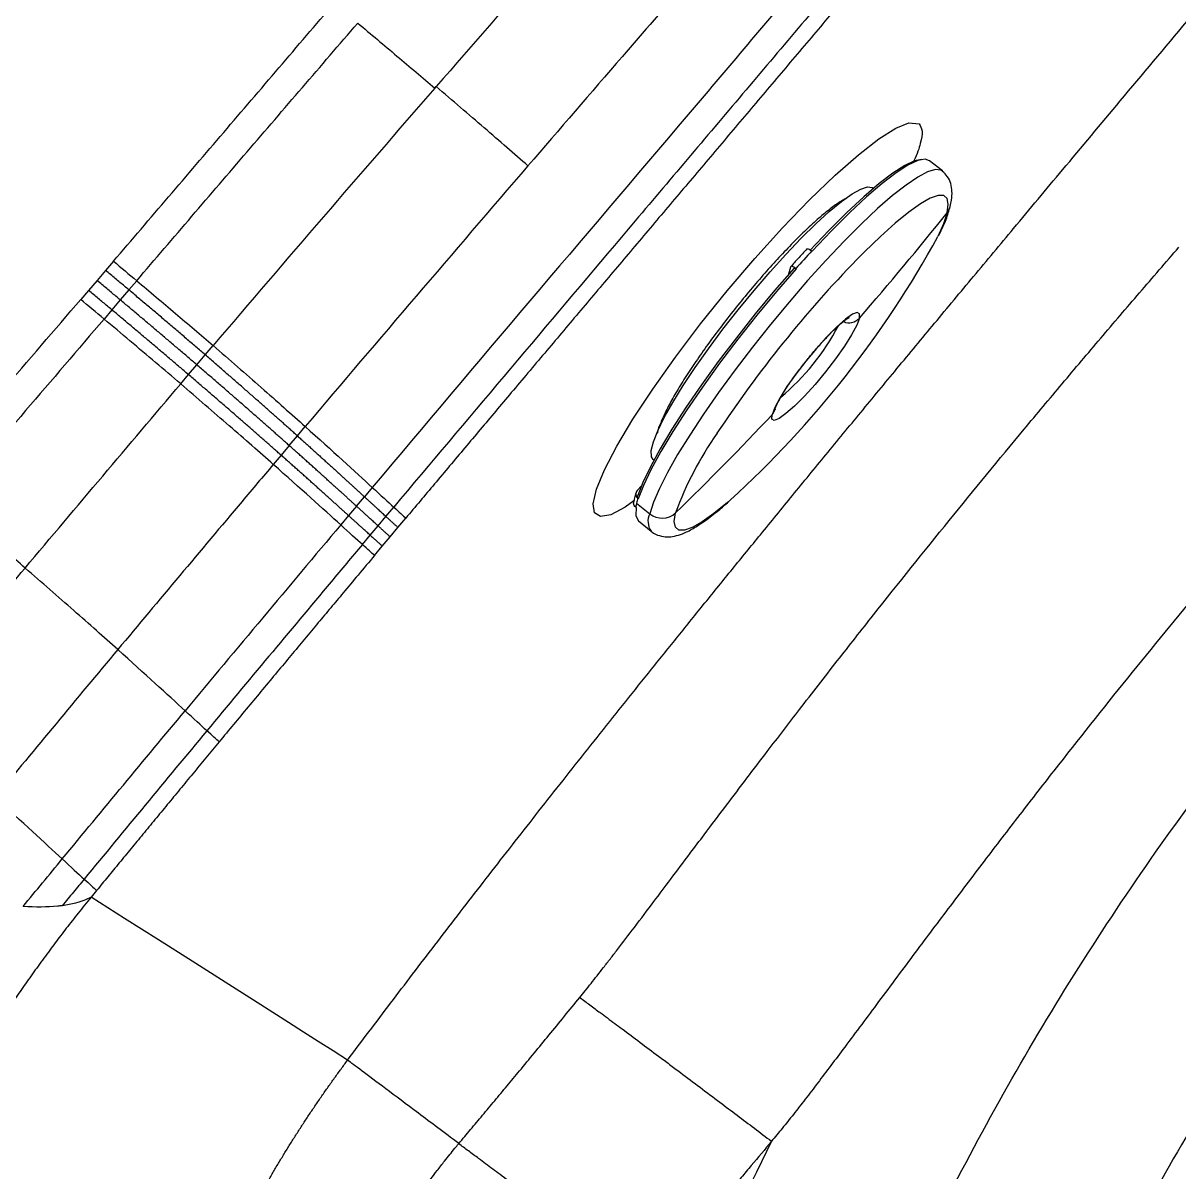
# Model space of a CAD drawing. Extents: x -50 to 28, y -10 to 124.
# Drawn here: x -25.166 to -20.607, y 46.259 to 50.789 of the extents above; entities that cross this region are included whole.
import ezdxf

# ---------------------------------------------------------------- set-up
doc = ezdxf.new("R2010")
doc.units = 0
doc.header["$MEASUREMENT"] = 0
doc.layers.add('GEOMETRY', color=2, linetype='Continuous', lineweight=25)

# ---------------------------------------------------------------- blocks, each defined once
blk = doc.blocks.new('2026 EXCURSION-ENTICE')
at = {"layer": 'GEOMETRY'}
for p, q in [((-12.0599, -28.3946), (-12.0546, -28.3885)), ((-10.0577, -28.7212), (-10.1079, -28.6806)), ((-10.3296, -28.7899), (-10.3321, -28.7879)), ((-10.5715, -29.0377), (-10.573, -29.0365)), ((-13.3275, -29.0769), (-13.3586, -29.1133)), ((-13.3586, -29.1133), (-13.3924, -29.1528)), ((-10.6627, -29.1271), (-10.6557, -29.0992)), ((-10.6431, -29.1069), (-10.6429, -29.1062)), ((-10.6355, -29.1056), (-10.634, -29.1068)), ((-13.3924, -29.1528), (-13.4258, -29.1918)), ((-13.2357, -29.1538), (-13.2668, -29.1901)), ((-13.4258, -29.1918), (-13.4568, -29.228)), ((-13.2668, -29.1901), (-13.3005, -29.2297)), ((-13.3338, -29.2687), (-13.3648, -29.3049)), ((-13.3005, -29.2297), (-13.3338, -29.2687)), ((-12.9987, -29.4856), (-12.9654, -29.4464)), ((-12.9654, -29.4464), (-12.9344, -29.4099)), ((-13.0315, -29.5243), (-12.9987, -29.4856)), ((-13.0624, -29.5607), (-13.0315, -29.5243)), ((-12.6343, -29.8039), (-12.602, -29.7657)), ((-12.602, -29.7657), (-12.5711, -29.7291)), ((-12.6343, -29.8039), (-12.6663, -29.8418)), ((-12.6663, -29.8418), (-12.6971, -29.8784)), ((-11.1984, -29.8595), (-11.1959, -29.8615)), ((-12.3067, -29.969), (-12.3376, -30.0058)), ((-11.2617, -29.9815), (-11.2443, -29.9623)), ((-12.3689, -30.043), (-12.4002, -30.0801)), ((-12.3689, -30.043), (-12.3376, -30.0058)), ((-11.2637, -30.0309), (-11.212, -30.0727)), ((-11.2571, -30.014), (-11.2586, -30.0128)), ((-12.4002, -30.0801), (-12.431, -30.1168)), ((-12.2839, -30.1205), (-12.2529, -30.0836)), ((-12.2529, -30.0836), (-12.222, -30.0468)), ((-12.2052, -30.1267), (-12.1743, -30.0899)), ((-11.2672, -30.0472), (-11.2657, -30.0484)), ((-12.3149, -30.1574), (-12.2839, -30.1205)), ((-12.2361, -30.1635), (-12.2052, -30.1267)), ((-11.2564, -30.1012), (-11.2062, -30.1417)), ((-12.3457, -30.1942), (-12.3149, -30.1574)), ((-12.2669, -30.2003), (-12.2361, -30.1635)), ((-12.2978, -30.2372), (-12.2669, -30.2003))]:
    blk.add_line(p, q, dxfattribs=at)
at = {"layer": 'GEOMETRY', "flags": 128}
for points in [[(-11.2745, -30.0223), (-11.3092, -30.0469), (-11.366, -30.0765), (-11.4066, -30.0842), (-11.4297, -30.0696), (-11.4348, -30.0333), (-11.4215, -29.9761), (-11.3905, -29.9), (-11.3423, -29.8068), (-11.2784, -29.6995), (-11.2004, -29.581), (-11.1107, -29.4548), (-11.0117, -29.3245), (-10.9062, -29.1936), (-10.7973, -29.0661), (-10.688, -28.9455), (-10.5814, -28.8351), (-10.4807, -28.7381), (-10.3887, -28.6572), (-10.308, -28.5946), (-10.2411, -28.5523), (-10.1897, -28.5312), (-10.1496, -28.5356), (-10.1496, -28.5356)], [(-10.1405, -28.6762), (-10.1681, -28.6817), (-10.2061, -28.6995), (-10.2526, -28.7295), (-10.3068, -28.771), (-10.3678, -28.8233), (-10.4344, -28.8855), (-10.5055, -28.9565), (-10.5799, -29.035)], [(-10.1079, -28.6806), (-10.1258, -28.6747), (-10.1549, -28.6801), (-10.1933, -28.6982), (-10.2403, -28.7285), (-10.2952, -28.7704), (-10.3568, -28.8234), (-10.4243, -28.8863), (-10.4962, -28.9582), (-10.5715, -29.0377)], [(-10.0573, -28.7215), (-10.0634, -28.7178), (-10.0854, -28.7158), (-10.116, -28.7251), (-10.1547, -28.7456), (-10.201, -28.7768), (-10.254, -28.8184), (-10.3131, -28.8697), (-10.3771, -28.9298), (-10.4452, -28.9978), (-10.5162, -29.0727), (-10.5891, -29.1532), (-10.6626, -29.2382), (-10.7356, -29.3261), (-10.807, -29.4158), (-10.8757, -29.5056), (-10.9405, -29.5943), (-11.0004, -29.6805), (-11.0545, -29.7627), (-11.102, -29.8397), (-11.142, -29.9102), (-11.174, -29.9732), (-11.1975, -30.0277), (-11.212, -30.0727)], [(-10.5036, -28.8812), (-10.4556, -28.8416), (-10.414, -28.8118), (-10.3795, -28.7924), (-10.3528, -28.7839), (-10.3345, -28.7863), (-10.3321, -28.7879)], [(-10.0392, -28.8859), (-10.0343, -28.8525), (-10.0385, -28.8298), (-10.0519, -28.8182), (-10.0743, -28.8179), (-10.1052, -28.8289), (-10.1442, -28.851), (-10.1905, -28.8838), (-10.2434, -28.9268), (-10.302, -28.9792), (-10.3652, -29.0401), (-10.3947, -29.0698)], [(-11.1984, -29.8595), (-11.2055, -29.8478), (-11.206, -29.8238), (-11.1976, -29.7896), (-11.1803, -29.7459), (-11.1547, -29.6936), (-11.1211, -29.6338), (-11.0802, -29.5676), (-11.0329, -29.4966), (-10.9802, -29.4219), (-10.9231, -29.3453), (-10.8628, -29.2683), (-10.8005, -29.1924), (-10.7375, -29.1191), (-10.6751, -29.05), (-10.6145, -28.9865), (-10.5569, -28.9299), (-10.5036, -28.8812)], [(-10.0392, -28.8859), (-10.0534, -28.9294), (-10.0752, -28.9797)], [(-10.6424, -29.1041), (-10.7193, -29.1928), (-10.7957, -29.2849), (-10.8702, -29.3787), (-10.9416, -29.4726), (-11.0084, -29.565), (-11.0697, -29.6542), (-11.1243, -29.7387), (-11.1712, -29.8169), (-11.2096, -29.8875), (-11.2388, -29.9492), (-11.2584, -30.001)], [(-10.634, -29.1068), (-10.7118, -29.1965), (-10.7891, -29.2896), (-10.8645, -29.3846), (-10.9367, -29.4796), (-11.0043, -29.5731), (-11.0663, -29.6633), (-11.1215, -29.7488), (-11.1689, -29.8279), (-11.2078, -29.8993), (-11.2373, -29.9617), (-11.2571, -30.014)], [(-10.3849, -29.3013), (-10.3955, -29.3295), (-10.4156, -29.3672), (-10.4439, -29.4121), (-10.4788, -29.4617), (-10.5182, -29.513), (-10.5599, -29.563), (-10.6015, -29.609), (-10.6405, -29.6481), (-10.6746, -29.6781), (-10.7019, -29.6974), (-10.7208, -29.7046), (-10.7303, -29.6996), (-10.7296, -29.6824)], [(-10.3849, -29.3013), (-10.3842, -29.2842), (-10.3937, -29.2791), (-10.4126, -29.2864), (-10.4399, -29.3056), (-10.474, -29.3356), (-10.513, -29.3748), (-10.5546, -29.4207), (-10.5963, -29.4708), (-10.6357, -29.5221), (-10.6706, -29.5716), (-10.6989, -29.6165), (-10.719, -29.6542), (-10.7296, -29.6824)], [(-10.8933, -30.0179), (-10.9059, -30.0288), (-10.9588, -30.0718), (-11.0051, -30.1046), (-11.0441, -30.1267), (-11.075, -30.1376), (-11.0974, -30.1373), (-11.1108, -30.1257), (-11.1151, -30.1031), (-11.1101, -30.0697)], [(-11.2657, -30.0484), (-11.2669, -30.0803), (-11.2578, -30.1), (-11.2564, -30.1012)], [(-13.1503, -31.7531), (-13.2835, -31.6687), (-13.4158, -31.5849)], [(-12.8873, -31.92), (-13.0175, -31.8373), (-13.1503, -31.7531)], [(-12.6372, -32.079), (-12.7602, -32.0007), (-12.8873, -31.92)], [(-12.5199, -32.1536), (-12.578, -32.1166), (-12.6372, -32.0789)], [(-12.4038, -32.2276), (-12.4614, -32.1909), (-12.5199, -32.1536)]]:
    blk.add_lwpolyline(points, dxfattribs=at)
at = {"layer": 'GEOMETRY'}
for centre, radius, start, end in [((-19.9703, -20.9747), 12.697, 319.01983, 321.45863), ((-10.0905, -28.8449), 0.0657, 321.3508, 345.9497), ((-13.5903, -27.0514), 4.0092, 312.2754, 331.2516), ((-7.0329, -32.3016), 4.8159, 137.3138, 138.4224), ((-6.9666, -32.394), 4.7752, 135.8815, 146.4607), ((-10.4264, -29.2633), 0.0563, 247.5596, 317.5017), ((-11.3083, -28.8846), 0.9522, 310.0848, 331.9857), ((-10.7649, -29.649), 0.0486, 316.5579, 345.904), ((-20.1004, -20.8568), 12.8726, 314.29953, 316.7161), ((-9.8466, -30.5275), 1.3438, 144.9466, 160.0821), ((-11.0518, -30.0843), 0.2185, 165.875, 170.2352), ((-10.9553, -30.1083), 0.3179, 162.5123, 165.9071), ((-11.153, -30.1026), 0.0661, 153.165, 216.1125), ((-11.1628, -30.0128), 0.0775, 230.5704, 312.8373)]:
    blk.add_arc(centre, radius, start, end, dxfattribs=at)
for points, knots in [([(36.6428, -38.9849), (36.6428, -38.9538), (36.6428, -38.9209), (36.6428, -38.8518), (36.6428, -38.8157), (36.6428, -38.7044), (36.6428, -38.6259), (36.6429, -38.4716), (36.6429, -38.3959), (36.6429, -38.2918), (36.6429, -38.2586), (36.6429, -38.196), (36.6429, -38.1665), (36.643, -38.1112), (36.643, -38.0854), (36.643, -38.0366), (36.643, -38.0136), (36.643, -37.9686), (36.643, -37.9463), (36.643, -37.9016), (36.643, -37.8792), (36.643, -37.7674), (36.6431, -37.6779), (36.6431, -37.2302), (36.643, -36.8711), (36.6425, -36.1483), (36.642, -35.7846), (36.6407, -35.0531), (36.6397, -34.6853), (36.6362, -33.5784), (36.6327, -32.8363), (36.6258, -31.7329), (36.6232, -31.3667), (36.6174, -30.6389), (36.6143, -30.2773), (36.6073, -29.5579), (36.6036, -29.2001), (36.5954, -28.4845), (36.5909, -28.1267), (36.5766, -27.0538), (36.5657, -26.3392), (36.5282, -24.1982), (36.497, -22.7741), (36.4381, -20.634), (36.4164, -19.92), (36.3801, -18.8478), (36.3674, -18.4902), (36.3408, -17.775), (36.3267, -17.4174), (36.2972, -16.7019), (36.2818, -16.3439), (36.2492, -15.6276), (36.2321, -15.2693), (36.1961, -14.5528), (36.1772, -14.1946), (36.1373, -13.4788), (36.1163, -13.1213), (36.0491, -12.0493), (35.9987, -11.335), (35.8805, -9.9073), (35.8128, -9.1939), (35.7232, -8.3929), (35.713, -8.3039), (35.6975, -8.1705), (35.6923, -8.1261), (35.6818, -8.0371), (35.6765, -7.9925), (35.665, -7.9028), (35.6586, -7.8577), (35.6448, -7.7684), (35.6373, -7.7241), (35.6214, -7.6359), (35.6129, -7.5919), (35.5946, -7.5036), (35.5849, -7.4593), (35.4923, -7.0621), (35.374, -6.7174), (35.0708, -6.0592), (34.8858, -5.7456), (34.4563, -5.1619), (34.2117, -4.8918), (33.673, -4.4064), (33.379, -4.1911), (32.7534, -3.8241), (32.4219, -3.6725), (31.9069, -3.4974), (31.7324, -3.4478), (31.4674, -3.3867), (31.3785, -3.3686), (31.2447, -3.3449), (31.1999, -3.3375), (31.1102, -3.3239), (31.0652, -3.3177), (30.9981, -3.3092), (30.9757, -3.3065), (30.9311, -3.3012), (30.9089, -3.2986), (30.8644, -3.2933), (30.842, -3.2907), (30.7963, -3.2853), (30.7731, -3.2826), (30.702, -3.2744), (30.6528, -3.2687), (30.5544, -3.2576), (30.5054, -3.2521), (30.4346, -3.2442), (30.4114, -3.2416), (30.3659, -3.2366), (30.3436, -3.2342), (30.2768, -3.2269), (30.2323, -3.2221), (30.0987, -3.2078), (30.0097, -3.1985), (29.208, -3.1159), (28.4943, -3.0535), (27.0663, -2.9444), (26.3519, -2.8976), (25.4585, -2.8452), (25.2798, -2.835), (24.9224, -2.8152), (24.7437, -2.8055), (24.2082, -2.7773), (23.8523, -2.7596), (23.1438, -2.7258), (22.7911, -2.7098), (22.0879, -2.6794), (21.7373, -2.665), (21.0356, -2.6375), (20.6844, -2.6244), (19.9793, -2.5993), (19.6253, -2.5873), (18.9141, -2.5644), (18.5568, -2.5535), (17.8413, -2.5327), (17.4836, -2.5228), (16.41, -2.4947), (15.6939, -2.4779), (14.2607, -2.4478), (13.5436, -2.4345), (12.1094, -2.4109), (11.3923, -2.4007), (9.9589, -2.3829), (9.2426, -2.3754), (8.1688, -2.366), (7.8109, -2.3632), (7.2742, -2.3594), (7.0952, -2.3582), (6.734, -2.3559), (6.5517, -2.3549), (6.1823, -2.3529), (5.9953, -2.3519), (5.6165, -2.3502), (5.4248, -2.3494), (4.8447, -2.3471), (4.4512, -2.3459), (3.8632, -2.3443), (3.6676, -2.3438), (3.2794, -2.343), (3.0868, -2.3426), (2.7059, -2.3419), (2.5177, -2.3416), (2.1461, -2.3411), (1.9627, -2.3408), (1.5999, -2.3404), (1.4204, -2.3403), (1.0624, -2.34), (0.8835, -2.3399), (0.3468, -2.3397), (-0.0111, -2.3396), (-1.0845, -2.3399), (-1.8002, -2.3405), (-3.2315, -2.3427), (-3.9472, -2.3443), (-5.3786, -2.3489), (-6.0943, -2.352), (-7.5257, -2.3608), (-8.2412, -2.3663), (-9.6738, -2.3799), (-10.391, -2.3879), (-11.827, -2.4068), (-12.5458, -2.4177), (-13.983, -2.4426), (-14.7013, -2.4566), (-16.1362, -2.4882), (-16.8526, -2.5057), (-17.7473, -2.5302), (-17.9261, -2.5352), (-18.2839, -2.5455), (-18.4628, -2.5508), (-18.999, -2.5671), (-19.3554, -2.5785), (-20.0636, -2.6022), (-20.4155, -2.6146), (-21.1159, -2.6406), (-21.4645, -2.6541), (-22.1614, -2.6825), (-22.5098, -2.6974), (-23.2094, -2.7289), (-23.5607, -2.7454), (-24.2677, -2.7804), (-24.6234, -2.7989), (-25.1589, -2.8282), (-25.3376, -2.8382), (-25.695, -2.8589), (-25.8737, -2.8696), (-26.4099, -2.9025), (-26.7676, -2.9259), (-27.4834, -2.9761), (-27.8414, -3.0029), (-28.5569, -3.0608), (-28.9143, -3.0919), (-29.4497, -3.1421), (-29.6281, -3.1595), (-29.8954, -3.1866), (-29.9845, -3.1958), (-30.1181, -3.2099), (-30.1626, -3.2146), (-30.2294, -3.2218), (-30.2518, -3.2242), (-30.2974, -3.2291), (-30.3205, -3.2317), (-30.3913, -3.2394), (-30.4403, -3.2448), (-30.5396, -3.2559), (-30.5898, -3.2616), (-30.6878, -3.2727), (-30.7354, -3.2782), (-30.8272, -3.2889), (-30.8713, -3.2941), (-30.938, -3.302), (-30.9602, -3.3046), (-31.0049, -3.3101), (-31.0274, -3.3129), (-31.0947, -3.3217), (-31.1396, -3.3282), (-31.274, -3.3493), (-31.3632, -3.3657), (-31.8068, -3.4586), (-32.154, -3.5691), (-32.8192, -3.8576), (-33.1371, -4.0356), (-33.7306, -4.4522), (-34.0061, -4.6908), (-34.5034, -5.2184), (-34.7251, -5.5074), (-35.1057, -6.1243), (-35.2647, -6.4521), (-35.4513, -6.9629), (-35.5048, -7.1361), (-35.5721, -7.4008), (-35.5923, -7.4898), (-35.6191, -7.6236), (-35.6274, -7.6682), (-35.6391, -7.7352), (-35.6429, -7.7576), (-35.6501, -7.8023), (-35.6536, -7.8248), (-35.6601, -7.8689), (-35.6632, -7.8904), (-35.669, -7.9335), (-35.6718, -7.9552), (-35.6773, -7.9995), (-35.68, -8.022), (-35.6853, -8.0666), (-35.6879, -8.0888), (-35.701, -8.1998), (-35.7113, -8.2888), (-35.7416, -8.5557), (-35.7611, -8.7338), (-35.8548, -9.6244), (-35.9185, -10.3381), (-36.0299, -11.7663), (-36.0776, -12.4807), (-36.163, -13.9102), (-36.2007, -14.6252), (-36.2697, -16.0552), (-36.3009, -16.7704), (-36.3576, -18.2009), (-36.3831, -18.9162), (-36.4295, -20.3451), (-36.4503, -21.0586), (-36.488, -22.4845), (-36.5049, -23.1969), (-36.5351, -24.6223), (-36.5485, -25.3353), (-36.5723, -26.7631), (-36.5827, -27.478), (-36.5939, -28.3724), (-36.5961, -28.5513), (-36.6003, -28.9091), (-36.6023, -29.088), (-36.608, -29.6253), (-36.6116, -29.9845), (-36.618, -30.7077), (-36.621, -31.0717), (-36.6263, -31.8041), (-36.6286, -32.1726), (-36.6349, -33.2816), (-36.6379, -34.0258), (-36.6409, -35.1326), (-36.6416, -35.4999), (-36.6426, -36.2298), (-36.6429, -36.5923), (-36.6431, -37.3131), (-36.6431, -37.6713), (-36.643, -38.0739), (-36.643, -38.1187), (-36.643, -38.2079), (-36.6429, -38.2521), (-36.6429, -38.3384), (-36.6429, -38.3806), (-36.6429, -38.4626), (-36.6429, -38.5024), (-36.6428, -38.6188), (-36.6428, -38.6921), (-36.6428, -38.8373), (-36.6428, -38.9094), (-36.6428, -38.9849)], [0, 0, 0, 0, 0.000488, 0.000488, 0.000977, 0.000977, 0.001953, 0.001953, 0.00293, 0.00293, 0.003418, 0.003418, 0.003906, 0.003906, 0.004395, 0.004395, 0.004883, 0.004883, 0.005371, 0.005371, 0.005859, 0.005859, 0.007813, 0.007813, 0.015625, 0.015625, 0.023438, 0.023438, 0.03125, 0.03125, 0.046875, 0.046875, 0.054688, 0.054688, 0.0625, 0.0625, 0.070313, 0.070313, 0.078125, 0.078125, 0.09375, 0.09375, 0.125, 0.125, 0.140625, 0.140625, 0.148438, 0.148438, 0.15625, 0.15625, 0.164063, 0.164063, 0.171875, 0.171875, 0.179688, 0.179688, 0.1875, 0.1875, 0.203125, 0.203125, 0.21875, 0.21875, 0.220703, 0.220703, 0.22168, 0.22168, 0.222656, 0.222656, 0.223633, 0.223633, 0.224609, 0.224609, 0.225586, 0.225586, 0.226563, 0.226563, 0.234375, 0.234375, 0.242188, 0.242188, 0.25, 0.25, 0.257813, 0.257813, 0.265625, 0.265625, 0.269531, 0.269531, 0.271484, 0.271484, 0.272461, 0.272461, 0.273438, 0.273438, 0.273926, 0.273926, 0.274414, 0.274414, 0.274902, 0.274902, 0.275391, 0.275391, 0.276367, 0.276367, 0.277344, 0.277344, 0.277832, 0.277832, 0.27832, 0.27832, 0.279297, 0.279297, 0.28125, 0.28125, 0.296875, 0.296875, 0.3125, 0.3125, 0.316406, 0.316406, 0.320313, 0.320313, 0.328125, 0.328125, 0.335938, 0.335938, 0.34375, 0.34375, 0.351563, 0.351563, 0.359375, 0.359375, 0.367188, 0.367188, 0.375, 0.375, 0.390625, 0.390625, 0.40625, 0.40625, 0.421875, 0.421875, 0.4375, 0.4375, 0.445313, 0.445313, 0.449219, 0.449219, 0.453125, 0.453125, 0.457031, 0.457031, 0.460938, 0.460938, 0.46875, 0.46875, 0.472656, 0.472656, 0.476563, 0.476563, 0.480469, 0.480469, 0.484375, 0.484375, 0.488281, 0.488281, 0.492188, 0.492188, 0.5, 0.5, 0.515625, 0.515625, 0.53125, 0.53125, 0.546875, 0.546875, 0.5625, 0.5625, 0.578125, 0.578125, 0.59375, 0.59375, 0.609375, 0.609375, 0.625, 0.625, 0.628906, 0.628906, 0.632813, 0.632813, 0.640625, 0.640625, 0.648438, 0.648438, 0.65625, 0.65625, 0.664063, 0.664063, 0.671875, 0.671875, 0.679688, 0.679688, 0.683594, 0.683594, 0.6875, 0.6875, 0.695313, 0.695313, 0.703125, 0.703125, 0.710938, 0.710938, 0.714844, 0.714844, 0.716797, 0.716797, 0.717773, 0.717773, 0.718262, 0.718262, 0.71875, 0.71875, 0.719727, 0.719727, 0.720703, 0.720703, 0.72168, 0.72168, 0.722656, 0.722656, 0.723145, 0.723145, 0.723633, 0.723633, 0.724609, 0.724609, 0.726563, 0.726563, 0.734375, 0.734375, 0.742188, 0.742188, 0.75, 0.75, 0.757813, 0.757813, 0.765625, 0.765625, 0.769531, 0.769531, 0.771484, 0.771484, 0.772461, 0.772461, 0.772949, 0.772949, 0.773438, 0.773438, 0.773926, 0.773926, 0.774414, 0.774414, 0.774902, 0.774902, 0.775391, 0.775391, 0.777344, 0.777344, 0.78125, 0.78125, 0.796875, 0.796875, 0.8125, 0.8125, 0.828125, 0.828125, 0.84375, 0.84375, 0.859375, 0.859375, 0.875, 0.875, 0.890625, 0.890625, 0.90625, 0.90625, 0.921875, 0.921875, 0.925781, 0.925781, 0.929688, 0.929688, 0.9375, 0.9375, 0.945313, 0.945313, 0.953125, 0.953125, 0.96875, 0.96875, 0.976563, 0.976563, 0.984375, 0.984375, 0.992188, 0.992188, 0.993164, 0.993164, 0.994141, 0.994141, 0.995117, 0.995117, 0.996094, 0.996094, 0.998047, 0.998047, 1, 1, 1, 1]), ([(-13.3275, -29.0769), (-13.1827, -28.9079), (-13.0376, -28.7385), (-12.7474, -28.3993), (-12.6023, -28.2295), (-12.3122, -27.8898), (-12.1673, -27.7199), (-11.8775, -27.3796), (-11.7327, -27.2092), (-11.5875, -27.0379)], [0, 0, 0, 0, 0.25, 0.25, 0.5, 0.5, 0.75, 0.75, 1, 1, 1, 1]), ([(-10.8165, -27.688), (-10.9849, -27.8824), (-11.2771, -28.2197), (-11.5687, -28.5574), (-11.6925, -28.7011)], [34.573236, 34.573236, 34.573236, 34.573236, 54.211161, 68.733687, 68.733687, 68.733687, 68.733687]), ([(-10.5597, -27.9084), (-10.7266, -28.1051), (-11.3108, -28.7925), (-11.8941, -29.4791), (-12.3067, -29.969)], [0, 0, 0, 0, 19.686445, 68.902464, 68.902464, 68.902464, 68.902464]), ([(-10.4763, -27.9806), (-10.6221, -28.1532), (-10.768, -28.3257), (-11.0598, -28.6704), (-11.2057, -28.8427), (-11.6427, -29.3592), (-11.9333, -29.7033), (-12.222, -30.0468)], [0, 0, 0, 0, 0.25, 0.25, 0.5, 0.5, 1, 1, 1, 1]), ([(-10.4288, -28.0219), (-10.4533, -28.0509), (-10.5023, -28.1088), (-10.5755, -28.1955), (-10.6484, -28.2818), (-10.721, -28.3676), (-10.7932, -28.4531), (-10.8651, -28.5381), (-10.9367, -28.6227), (-11.0079, -28.7069), (-11.0788, -28.7907), (-11.126, -28.8465), (-11.1495, -28.8743)], [0, 0, 0, 0, 0.102077, 0.203687, 0.304832, 0.405514, 0.505735, 0.605497, 0.704803, 0.803654, 0.902052, 1, 1, 1, 1]), ([(-13.2357, -29.1538), (-13.0911, -28.9846), (-12.9459, -28.8152), (-12.6552, -28.4766), (-12.5095, -28.3073), (-12.3638, -28.138)], [0, 0, 0, 0, 0.5, 0.5, 1, 1, 1, 1]), ([(-12.3638, -28.138), (-12.3119, -28.1815), (-12.2081, -28.2688), (-12.1087, -28.353), (-12.0599, -28.3946)], [0.062209, 0.062209, 0.062209, 0.062209, 5.249975, 10.437761, 10.437761, 10.437761, 10.437761]), ([(-9.9346, -29.1368), (-9.882, -29.0738), (-9.7652, -28.9338), (-9.5723, -28.7032), (-9.3442, -28.4309), (-9.1803, -28.2356), (-9.0925, -28.131)], [0, 0, 0, 0, 0.187679, 0.416891, 0.687656, 1, 1, 1, 1]), ([(-11.6925, -28.7011), (-11.7459, -28.6543), (-11.8615, -28.5537), (-11.99, -28.4436), (-12.0546, -28.3885)], [0.130911, 0.130911, 0.130911, 0.130911, 7.172966, 14.13109, 14.13109, 14.13109, 14.13109]), ([(-10.1496, -28.5356), (-10.1443, -28.5434), (-10.1338, -28.5591), (-10.143, -28.6109), (-10.1562, -28.6539), (-10.1712, -28.684), (-10.1718, -28.6853)], [0, 0, 0, 0, 0.328642, 0.657285, 0.985927, 1, 1, 1, 1]), ([(-10.0268, -28.8608), (-10.025, -28.8527), (-10.0206, -28.8328), (-10.0185, -28.804), (-10.0231, -28.7724), (-10.0349, -28.7434), (-10.0501, -28.7292), (-10.0568, -28.7229)], [0, 0, 0, 0, 0.18358, 0.448034, 0.656493, 0.846811, 1, 1, 1, 1]), ([(-10.4358, -28.8287), (-10.439, -28.8301), (-10.4534, -28.8365), (-10.4835, -28.8574), (-10.5182, -28.8844), (-10.5475, -28.9095), (-10.5776, -28.9363), (-10.6202, -28.9769), (-10.6741, -29.0318), (-10.73, -29.092), (-10.7868, -29.1565), (-10.8434, -29.2239), (-10.8989, -29.2931), (-10.952, -29.3626), (-11.0018, -29.431), (-11.0472, -29.4972), (-11.0875, -29.5597), (-11.1218, -29.6175), (-11.1497, -29.6697), (-11.1696, -29.7149), (-11.1806, -29.7428), (-11.1821, -29.7545), (-11.1822, -29.7555)], [0, 0, 0, 0, 0.017609, 0.079504, 0.138807, 0.160252, 0.190322, 0.247952, 0.305395, 0.362693, 0.419911, 0.477087, 0.534245, 0.591407, 0.648586, 0.705806, 0.763101, 0.820523, 0.878163, 0.936208, 0.995078, 1, 1, 1, 1]), ([(-11.1495, -28.8743), (-11.1727, -28.9018), (-11.219, -28.9565), (-11.2882, -29.0384), (-11.3568, -29.1196), (-11.425, -29.2003), (-11.4926, -29.2804), (-11.5597, -29.3599), (-11.6263, -29.4388), (-11.6924, -29.5172), (-11.7363, -29.5692), (-11.7581, -29.5952)], [0, 0, 0, 0, 0.114272, 0.227748, 0.34043, 0.452321, 0.563424, 0.67374, 0.783273, 0.892026, 1, 1, 1, 1]), ([(-10.071, -28.974), (-10.0653, -28.9622), (-10.0498, -28.9303), (-10.036, -28.8938), (-10.0292, -28.8692), (-10.0268, -28.8608)], [0, 0, 0, 0, 0.277522, 0.752843, 1, 1, 1, 1]), ([(-11.4879, -31.9803), (-11.4807, -31.9714), (-11.4658, -31.9531), (-11.443, -31.9244), (-11.4189, -31.8939), (-11.3936, -31.8615), (-11.367, -31.8273), (-11.3265, -31.7746), (-11.2691, -31.6994), (-11.1995, -31.6072), (-11.1261, -31.5097), (-11.06, -31.4218), (-10.9863, -31.3239), (-10.8852, -31.19), (-10.7599, -31.0252), (-10.6143, -30.8357), (-10.4746, -30.656), (-10.2788, -30.4071), (-10.0338, -30.1018), (-9.7847, -29.7987), (-9.5847, -29.5596), (-9.4329, -29.3803), (-9.2796, -29.2009), (-9.1764, -29.0817), (-9.1247, -29.022)], [0, 0, 0, 0, 0.009068, 0.018732, 0.028994, 0.039853, 0.05131, 0.063366, 0.09244, 0.126255, 0.154874, 0.189165, 0.213329, 0.251996, 0.322083, 0.377331, 0.441338, 0.502311, 0.628244, 0.751362, 0.813103, 0.875122, 0.93742, 1, 1, 1, 1]), ([(-10.5921, -29.0283), (-10.6038, -29.0411), (-10.6248, -29.064), (-10.6461, -29.0879), (-10.6556, -29.0986)], [0, 0, 0, 0, 0.55447, 1, 1, 1, 1]), ([(-10.5932, -29.0301), (-10.5927, -29.0292), (-10.5916, -29.0275), (-10.5867, -29.0281), (-10.5802, -29.0311), (-10.5754, -29.0347), (-10.573, -29.0365)], [0, 0, 0, 0, 0.2492583, 0.5003247, 0.7513676, 1, 1, 1, 1]), ([(-13.2667, -29.1901), (-13.2725, -29.1852), (-13.2843, -29.1754), (-13.3021, -29.1604), (-13.3205, -29.1451), (-13.3394, -29.1293), (-13.3521, -29.1186), (-13.3586, -29.1133)], [0, 0, 0, 0, 0.189318, 0.383977, 0.583976, 0.789317, 1, 1, 1, 1]), ([(-10.6355, -29.1056), (-10.638, -29.1038), (-10.6428, -29.1001), (-10.6492, -29.0973), (-10.6542, -29.0965), (-10.6552, -29.0983), (-10.6557, -29.0992)], [0, 0, 0, 0, 0.25059, 0.500234, 0.749123, 1, 1, 1, 1]), ([(-10.6424, -29.1041), (-10.6423, -29.1038), (-10.6419, -29.1032), (-10.6403, -29.1033), (-10.6381, -29.1041), (-10.6364, -29.1051), (-10.6355, -29.1057)], [0, 0, 0, 0, 0.2499983, 0.4999979, 0.7499986, 1, 1, 1, 1]), ([(-13.3005, -29.2297), (-13.3063, -29.2248), (-13.318, -29.215), (-13.3359, -29.2), (-13.3543, -29.1846), (-13.3732, -29.1689), (-13.3859, -29.1582), (-13.3924, -29.1528)], [0, 0, 0, 0, 0.1894506, 0.3841755, 0.5841751, 0.7894498, 1, 1, 1, 1]), ([(-10.7757, -30.1557), (-10.7336, -30.1041), (-10.6475, -29.9988), (-10.5155, -29.838), (-10.378, -29.6712), (-10.2351, -29.4984), (-10.0867, -29.3196), (-9.9859, -29.1984), (-9.9346, -29.1368)], [0, 0, 0, 0, 0.151319, 0.308773, 0.472366, 0.642099, 0.817977, 1, 1, 1, 1]), ([(-13.3338, -29.2687), (-13.3396, -29.2638), (-13.3514, -29.254), (-13.3693, -29.2391), (-13.3876, -29.2237), (-13.4065, -29.2079), (-13.4193, -29.1972), (-13.4258, -29.1918)], [0, 0, 0, 0, 0.18909, 0.383634, 0.583633, 0.789089, 1, 1, 1, 1]), ([(-12.9654, -29.4464), (-12.9716, -29.4411), (-12.9839, -29.4305), (-13.0024, -29.4145), (-13.021, -29.3985), (-13.0397, -29.3825), (-13.0585, -29.3665), (-13.0773, -29.3504), (-13.0961, -29.3344), (-13.115, -29.3183), (-13.1339, -29.3023), (-13.1528, -29.2862), (-13.1718, -29.2701), (-13.1907, -29.2541), (-13.2097, -29.2381), (-13.2287, -29.2221), (-13.2477, -29.2061), (-13.2604, -29.1954), (-13.2668, -29.1901)], [0, 0, 0, 0, 0.063372, 0.126627, 0.189765, 0.252787, 0.315693, 0.378482, 0.441155, 0.503711, 0.566152, 0.628477, 0.690686, 0.75278, 0.814758, 0.876621, 0.938368, 1, 1, 1, 1]), ([(-14.0774, -29.9467), (-13.974, -29.8278), (-13.8705, -29.7084), (-13.6635, -29.4688), (-13.5601, -29.3486), (-13.4568, -29.228)], [0, 0, 0, 0, 0.5, 0.5, 1, 1, 1, 1]), ([(-13.0315, -29.5243), (-13.0374, -29.5193), (-13.0491, -29.5093), (-13.0668, -29.4942), (-13.0845, -29.4791), (-13.1023, -29.464), (-13.1201, -29.4489), (-13.1379, -29.4338), (-13.1557, -29.4187), (-13.1735, -29.4036), (-13.1914, -29.3885), (-13.2092, -29.3734), (-13.227, -29.3584), (-13.2449, -29.3434), (-13.2627, -29.3284), (-13.2805, -29.3134), (-13.2983, -29.2985), (-13.3161, -29.2836), (-13.3279, -29.2736), (-13.3338, -29.2687)], [0, 0, 0, 0, 0.060221, 0.120266, 0.180137, 0.239832, 0.299352, 0.358698, 0.417869, 0.476865, 0.535687, 0.594335, 0.652808, 0.711108, 0.769233, 0.827185, 0.884964, 0.942568, 1, 1, 1, 1]), ([(-12.9987, -29.4856), (-13.0045, -29.4806), (-13.0162, -29.4706), (-13.0338, -29.4555), (-13.0514, -29.4404), (-13.0691, -29.4253), (-13.0868, -29.4102), (-13.1045, -29.3951), (-13.1223, -29.38), (-13.1401, -29.3649), (-13.1579, -29.3498), (-13.1757, -29.3347), (-13.1936, -29.3197), (-13.2114, -29.3046), (-13.2292, -29.2896), (-13.2471, -29.2746), (-13.2649, -29.2596), (-13.2827, -29.2446), (-13.2946, -29.2347), (-13.3005, -29.2297)], [0, 0, 0, 0, 0.059999, 0.119851, 0.179556, 0.239113, 0.298523, 0.357786, 0.416902, 0.475871, 0.534693, 0.593368, 0.651897, 0.71028, 0.768516, 0.826606, 0.88455, 0.942348, 1, 1, 1, 1]), ([(-13.0624, -29.5607), (-13.1276, -29.505), (-13.2277, -29.42), (-13.3306, -29.3335), (-13.3648, -29.3049)], [0, 0, 0, 0, 6.913021, 10.369532, 10.369532, 10.369532, 10.369532]), ([(-10.5821, -29.4547), (-10.582, -29.4547), (-10.5704, -29.44), (-10.5458, -29.4119), (-10.5107, -29.3733), (-10.4783, -29.3411), (-10.4518, -29.3177), (-10.4345, -29.3044), (-10.425, -29.2993), (-10.4259, -29.2996), (-10.4261, -29.2996)], [0, 0, 0, 0, 0.001061, 0.176919, 0.352235, 0.525906, 0.696115, 0.838075, 0.956148, 1, 1, 1, 1]), ([(-12.602, -29.7657), (-12.6068, -29.7614), (-12.6164, -29.7528), (-12.6311, -29.7397), (-12.646, -29.7264), (-12.6611, -29.7129), (-12.6764, -29.6993), (-12.6919, -29.6856), (-12.7076, -29.6716), (-12.7236, -29.6575), (-12.7397, -29.6433), (-12.756, -29.6289), (-12.7725, -29.6144), (-12.7892, -29.5997), (-12.806, -29.5849), (-12.8231, -29.57), (-12.8403, -29.555), (-12.8577, -29.5398), (-12.8753, -29.5245), (-12.893, -29.5091), (-12.9109, -29.4935), (-12.9289, -29.4779), (-12.9471, -29.4622), (-12.9593, -29.4516), (-12.9654, -29.4464)], [0, 0, 0, 0, 0.044792, 0.089646, 0.134563, 0.179543, 0.224585, 0.269691, 0.314859, 0.360091, 0.405385, 0.450743, 0.496164, 0.541649, 0.587197, 0.632809, 0.678484, 0.724223, 0.770026, 0.815892, 0.861823, 0.907818, 0.953877, 1, 1, 1, 1]), ([(-12.9344, -29.4099), (-12.87, -29.4655), (-12.7413, -29.5775), (-12.6249, -29.6809), (-12.5711, -29.7291)], [0.131048, 0.131048, 0.131048, 0.131048, 7.089224, 14.131143, 14.131143, 14.131143, 14.131143]), ([(-12.6343, -29.8039), (-12.6391, -29.7996), (-12.6489, -29.7909), (-12.6637, -29.7777), (-12.6788, -29.7644), (-12.694, -29.7509), (-12.7095, -29.7372), (-12.7251, -29.7235), (-12.741, -29.7095), (-12.757, -29.6954), (-12.7732, -29.6812), (-12.7896, -29.6668), (-12.8061, -29.6523), (-12.8229, -29.6377), (-12.8398, -29.623), (-12.8568, -29.6081), (-12.8741, -29.5932), (-12.8914, -29.5781), (-12.909, -29.5629), (-12.9266, -29.5476), (-12.9444, -29.5322), (-12.9624, -29.5168), (-12.9805, -29.5012), (-12.9926, -29.4908), (-12.9987, -29.4856)], [0, 0, 0, 0, 0.045216, 0.090454, 0.135715, 0.180997, 0.226302, 0.27163, 0.31698, 0.362353, 0.407748, 0.453167, 0.498608, 0.544072, 0.589559, 0.63507, 0.680604, 0.726161, 0.771742, 0.817346, 0.862974, 0.908625, 0.954301, 1, 1, 1, 1]), ([(-10.7177, -29.6608), (-10.7173, -29.6591), (-10.7161, -29.655), (-10.7093, -29.6391), (-10.696, -29.6141), (-10.6756, -29.5807), (-10.6487, -29.5412), (-10.6171, -29.4981), (-10.5938, -29.4692), (-10.5821, -29.4547)], [0, 0, 0, 0, 0.085261, 0.207153, 0.348515, 0.503937, 0.666741, 0.833092, 1, 1, 1, 1]), ([(-12.6663, -29.8418), (-12.6712, -29.8375), (-12.681, -29.8288), (-12.696, -29.8155), (-12.7112, -29.8022), (-12.7266, -29.7886), (-12.7422, -29.775), (-12.7579, -29.7611), (-12.7738, -29.7472), (-12.79, -29.7331), (-12.8062, -29.7189), (-12.8227, -29.7045), (-12.8393, -29.6901), (-12.8561, -29.6755), (-12.873, -29.6608), (-12.8901, -29.646), (-12.9073, -29.6311), (-12.9247, -29.6161), (-12.9422, -29.601), (-12.9598, -29.5859), (-12.9776, -29.5706), (-12.9954, -29.5552), (-13.0134, -29.5398), (-13.0255, -29.5295), (-13.0316, -29.5243)], [0, 0, 0, 0, 0.0455552, 0.0911002, 0.136635, 0.1821598, 0.2276746, 0.2731796, 0.3186748, 0.3641604, 0.4096364, 0.455103, 0.5005602, 0.5460081, 0.5914469, 0.6368766, 0.6822973, 0.7277092, 0.7731124, 0.8185068, 0.8638927, 0.9092701, 0.9546392, 1, 1, 1, 1]), ([(-11.7581, -29.5952), (-11.7787, -29.6195), (-11.8196, -29.6681), (-11.8807, -29.7407), (-11.9413, -29.8127), (-12.0014, -29.8841), (-12.0412, -29.9316), (-12.0611, -29.9552)], [0, 0, 0, 0, 0.203047, 0.404566, 0.604562, 0.803038, 1, 1, 1, 1]), ([(-8.407, -29.6287), (-8.4323, -29.6575), (-8.4829, -29.7153), (-8.5587, -29.8024), (-8.6345, -29.8901), (-8.7103, -29.9784), (-8.7862, -30.0674), (-8.8621, -30.1569), (-8.938, -30.2472), (-9.088, -30.4267), (-9.3101, -30.6975), (-9.5523, -31.0017), (-9.7432, -31.2469), (-9.8856, -31.4325), (-10.0259, -31.6176), (-10.1673, -31.8062), (-10.3055, -31.992), (-10.4163, -32.1409), (-10.4965, -32.2477), (-10.5484, -32.3162), (-10.5976, -32.3804), (-10.6442, -32.4401), (-10.6883, -32.4955), (-10.7173, -32.5305), (-10.7312, -32.5474)], [0, 0, 0, 0, 0.030807, 0.061738, 0.092797, 0.123986, 0.155308, 0.186767, 0.218367, 0.25011, 0.374819, 0.499869, 0.562574, 0.624607, 0.687929, 0.749261, 0.814096, 0.874069, 0.898444, 0.921462, 0.943125, 0.963434, 0.982391, 1, 1, 1, 1]), ([(-10.7178, -29.6609), (-10.7179, -29.6611), (-10.7179, -29.6616), (-10.7178, -29.661), (-10.7177, -29.6608)], [0, 0, 0, 0, 0.491824, 1, 1, 1, 1]), ([(-12.602, -29.7657), (-12.5973, -29.77), (-12.5878, -29.7785), (-12.5738, -29.791), (-12.5601, -29.8033), (-12.5466, -29.8155), (-12.5333, -29.8274), (-12.5203, -29.8392), (-12.5076, -29.8507), (-12.4951, -29.8621), (-12.4828, -29.8732), (-12.4708, -29.8841), (-12.459, -29.8948), (-12.4475, -29.9053), (-12.4362, -29.9155), (-12.4252, -29.9256), (-12.4145, -29.9354), (-12.404, -29.945), (-12.3937, -29.9544), (-12.3837, -29.9635), (-12.374, -29.9724), (-12.3645, -29.9811), (-12.3553, -29.9896), (-12.3463, -29.9978), (-12.3405, -30.0031), (-12.3376, -30.0058)], [0, 0, 0, 0, 0.04459, 0.089079, 0.133466, 0.177752, 0.221937, 0.26602, 0.310003, 0.353884, 0.397664, 0.441343, 0.484921, 0.528398, 0.571774, 0.615049, 0.658224, 0.701298, 0.744271, 0.787144, 0.829916, 0.872587, 0.915159, 0.957629, 1, 1, 1, 1]), ([(-12.3689, -30.043), (-12.372, -30.0402), (-12.3781, -30.0346), (-12.3877, -30.0259), (-12.3974, -30.017), (-12.4075, -30.0078), (-12.4179, -29.9984), (-12.4285, -29.9888), (-12.4394, -29.9789), (-12.4505, -29.9688), (-12.462, -29.9585), (-12.4737, -29.9479), (-12.4856, -29.9371), (-12.4979, -29.926), (-12.5104, -29.9148), (-12.5231, -29.9033), (-12.5361, -29.8916), (-12.5494, -29.8797), (-12.5629, -29.8676), (-12.5767, -29.8552), (-12.5907, -29.8427), (-12.605, -29.83), (-12.6195, -29.817), (-12.6293, -29.8083), (-12.6343, -29.8039)], [0, 0, 0, 0, 0.044755, 0.089577, 0.134465, 0.179419, 0.22444, 0.269527, 0.31468, 0.3599, 0.405187, 0.45054, 0.49596, 0.541447, 0.587001, 0.632621, 0.678309, 0.724063, 0.769885, 0.815773, 0.861729, 0.907752, 0.953842, 1, 1, 1, 1]), ([(-12.4002, -30.0801), (-12.4033, -30.0773), (-12.4095, -30.0717), (-12.4191, -30.063), (-12.429, -30.054), (-12.4391, -30.0448), (-12.4496, -30.0354), (-12.4603, -30.0258), (-12.4712, -30.0159), (-12.4825, -30.0058), (-12.494, -29.9954), (-12.5057, -29.9849), (-12.5177, -29.9741), (-12.53, -29.9631), (-12.5425, -29.9519), (-12.5553, -29.9404), (-12.5683, -29.9288), (-12.5816, -29.917), (-12.5951, -29.9049), (-12.6089, -29.8927), (-12.6229, -29.8802), (-12.6371, -29.8676), (-12.6516, -29.8548), (-12.6614, -29.8461), (-12.6663, -29.8418)], [0, 0, 0, 0, 0.0451, 0.090234, 0.135401, 0.180601, 0.225836, 0.271103, 0.316405, 0.36174, 0.407109, 0.452512, 0.497948, 0.543419, 0.588923, 0.634462, 0.680034, 0.725641, 0.771282, 0.816957, 0.862666, 0.90841, 0.954188, 1, 1, 1, 1]), ([(-12.6971, -29.8784), (-12.7383, -29.9271), (-12.9436, -30.1709), (-13.1481, -30.4141), (-13.3106, -30.6085)], [0, 0, 0, 0, 4.915071, 24.575353, 24.575353, 24.575353, 24.575353]), ([(-12.0611, -29.9552), (-12.08, -29.9777), (-12.1177, -30.0226), (-12.1554, -30.0675), (-12.1742, -30.0899)], [0, 0, 0, 0, 0.501237, 1, 1, 1, 1]), ([(-11.266, -29.9889), (-11.2683, -29.9963), (-11.2723, -30.0097), (-11.2745, -30.0216), (-11.2755, -30.0269)], [0, 0, 0, 0, 0.55402, 1, 1, 1, 1]), ([(-11.2617, -29.9815), (-11.2634, -29.9839), (-11.2668, -29.9887), (-11.2676, -29.9976), (-11.265, -30.0063), (-11.2607, -30.0106), (-11.2586, -30.0128)], [0, 0, 0, 0, 0.249044, 0.500206, 0.751305, 1, 1, 1, 1]), ([(-11.2647, -37.8849), (-11.2647, -37.5206), (-11.247, -37.1562), (-11.1764, -36.4308), (-11.1235, -36.0699), (-10.9829, -35.3548), (-10.8953, -35.0007), (-10.6861, -34.3026), (-10.5645, -33.9586), (-10.2887, -33.284), (-10.1344, -32.9535), (-9.7945, -32.3088), (-9.6089, -31.9947), (-9.2082, -31.386), (-8.993, -31.0914), (-8.5352, -30.5244), (-8.2925, -30.2521), (-8.0372, -29.9921)], [0, 0, 0, 0, 0.125, 0.125, 0.25, 0.25, 0.375, 0.375, 0.5, 0.5, 0.625, 0.625, 0.75, 0.75, 0.875, 0.875, 1, 1, 1, 1]), ([(-12.2839, -30.1205), (-12.286, -30.1186), (-12.2901, -30.1148), (-12.2968, -30.1088), (-12.3036, -30.1026), (-12.3108, -30.096), (-12.3183, -30.0892), (-12.326, -30.0821), (-12.334, -30.0748), (-12.3423, -30.0672), (-12.3509, -30.0594), (-12.3597, -30.0514), (-12.3659, -30.0458), (-12.3689, -30.043)], [0, 0, 0, 0, 0.091035, 0.182044, 0.273028, 0.363986, 0.454919, 0.545827, 0.63671, 0.727569, 0.818403, 0.909214, 1, 1, 1, 1]), ([(-12.2529, -30.0836), (-12.255, -30.0817), (-12.2591, -30.0779), (-12.2657, -30.0719), (-12.2725, -30.0656), (-12.2797, -30.0591), (-12.2871, -30.0522), (-12.2948, -30.0452), (-12.3028, -30.0378), (-12.3111, -30.0302), (-12.3196, -30.0223), (-12.3285, -30.0142), (-12.3346, -30.0086), (-12.3376, -30.0058)], [0, 0, 0, 0, 0.090781, 0.181587, 0.272417, 0.363273, 0.454155, 0.545063, 0.635997, 0.726957, 0.817944, 0.908959, 1, 1, 1, 1]), ([(-11.2671, -30.0472), (-11.2693, -30.045), (-11.2736, -30.0407), (-11.2762, -30.0329), (-11.2753, -30.0283), (-11.275, -30.0265)], [0, 0, 0, 0, 0.380362, 0.7593, 1, 1, 1, 1]), ([(-11.2571, -30.014), (-11.258, -30.0131), (-11.2598, -30.0113), (-11.2608, -30.0077), (-11.2605, -30.0047), (-11.2595, -30.0024), (-11.2588, -30.0015), (-11.2584, -30.001)], [0, 0, 0, 0, 0.2494505, 0.4991932, 0.7489553, 0.8730847, 1, 1, 1, 1]), ([(-11.2067, -30.1405), (-11.2056, -30.1417), (-11.1968, -30.1513), (-11.1729, -30.1605), (-11.1423, -30.1652), (-11.1121, -30.1615), (-11.0793, -30.1511), (-11.041, -30.132), (-10.9944, -30.1016), (-10.9474, -30.0661), (-10.9137, -30.0368), (-10.9, -30.0248)], [0, 0, 0, 0, 0.012503, 0.101378, 0.187584, 0.281012, 0.39545, 0.54984, 0.711931, 0.882643, 1, 1, 1, 1]), ([(-12.3149, -30.1574), (-12.317, -30.1555), (-12.3211, -30.1517), (-12.3278, -30.1457), (-12.3347, -30.1395), (-12.3419, -30.1329), (-12.3494, -30.1261), (-12.3572, -30.1191), (-12.3652, -30.1118), (-12.3735, -30.1042), (-12.3821, -30.0964), (-12.391, -30.0884), (-12.3971, -30.0829), (-12.4002, -30.0801)], [0, 0, 0, 0, 0.091272, 0.182471, 0.273597, 0.364649, 0.45563, 0.546538, 0.637373, 0.728137, 0.81883, 0.90945, 1, 1, 1, 1]), ([(-12.2052, -30.1267), (-12.2062, -30.1258), (-12.2084, -30.1239), (-12.2119, -30.1208), (-12.2156, -30.1175), (-12.2196, -30.1139), (-12.2237, -30.1102), (-12.2281, -30.1062), (-12.2327, -30.1021), (-12.2374, -30.0977), (-12.2424, -30.0932), (-12.2475, -30.0886), (-12.2511, -30.0853), (-12.2528, -30.0837)], [0, 0, 0, 0, 0.095895, 0.190793, 0.284693, 0.377596, 0.469501, 0.560409, 0.65032, 0.739235, 0.827153, 0.914075, 1, 1, 1, 1]), ([(-12.2361, -30.1635), (-12.2371, -30.1626), (-12.2393, -30.1607), (-12.2428, -30.1576), (-12.2465, -30.1543), (-12.2505, -30.1507), (-12.2547, -30.147), (-12.2591, -30.143), (-12.2637, -30.1389), (-12.2684, -30.1346), (-12.2734, -30.1301), (-12.2785, -30.1254), (-12.2821, -30.1222), (-12.2838, -30.1206)], [0, 0, 0, 0, 0.0961537, 0.191258, 0.2853131, 0.3783191, 0.4702761, 0.5611844, 0.651044, 0.7398552, 0.8276182, 0.914333, 1, 1, 1, 1]), ([(-12.3148, -30.1575), (-12.3128, -30.1592), (-12.3089, -30.1628), (-12.3033, -30.1678), (-12.2979, -30.1727), (-12.2927, -30.1774), (-12.2878, -30.1818), (-12.2831, -30.1861), (-12.2786, -30.19), (-12.2744, -30.1938), (-12.2705, -30.1972), (-12.2681, -30.1993), (-12.2669, -30.2003)], [0, 0, 0, 0, 0.094038, 0.1894, 0.286086, 0.384098, 0.483434, 0.584096, 0.686084, 0.789396, 0.894035, 1, 1, 1, 1]), ([(-11.602, -31.1852), (-11.5699, -31.1445), (-11.5051, -31.0624), (-11.4068, -30.9384), (-11.3064, -30.8126), (-11.2041, -30.6848), (-11.0999, -30.5552), (-10.9936, -30.4237), (-10.8854, -30.2903), (-10.8125, -30.2008), (-10.7757, -30.1557)], [0, 0, 0, 0, 0.11783, 0.237707, 0.359632, 0.483604, 0.609626, 0.737699, 0.867823, 1, 1, 1, 1]), ([(-12.3457, -30.1942), (-12.3869, -30.2432), (-12.5924, -30.4883), (-12.7968, -30.733), (-12.9592, -30.9286)], [0, 0, 0, 0, 4.924717, 24.623587, 24.623587, 24.623587, 24.623587]), ([(-14.1606, -30.8675), (-14.0816, -30.7718), (-13.9216, -30.5794), (-13.7578, -30.3841), (-13.676, -30.2869)], [0.117799, 0.117799, 0.117799, 0.117799, 9.875418, 19.750837, 19.750837, 19.750837, 19.750837]), ([(-12.4216, -30.3852), (-12.4379, -30.4047), (-12.4706, -30.4437), (-12.5031, -30.4827), (-12.5194, -30.5021)], [0, 0, 0, 0, 0.500231, 1, 1, 1, 1]), ([(-7.4526, -30.4104), (-7.6977, -30.6547), (-7.9307, -30.9111), (-8.3705, -31.4456), (-8.5772, -31.7236), (-8.9624, -32.2987), (-9.1408, -32.5957), (-9.4676, -33.2058), (-9.616, -33.5189), (-9.8813, -34.1581), (-9.9983, -34.4843), (-10.1996, -35.1465), (-10.2839, -35.4826), (-10.4192, -36.1613), (-10.4701, -36.504), (-10.5381, -37.1928), (-10.5551, -37.5389), (-10.5551, -37.8849)], [0, 0, 0, 0, 0.125, 0.125, 0.25, 0.25, 0.375, 0.375, 0.5, 0.5, 0.625, 0.625, 0.75, 0.75, 0.875, 0.875, 1, 1, 1, 1]), ([(-12.5194, -30.5021), (-12.5374, -30.5238), (-12.5736, -30.567), (-12.6276, -30.6319), (-12.6636, -30.675), (-12.6816, -30.6966)], [0, 0, 0, 0, 0.333697, 0.667028, 1, 1, 1, 1]), ([(-12.6816, -30.6966), (-12.7007, -30.7196), (-12.739, -30.7657), (-12.7964, -30.8347), (-12.8536, -30.9036), (-12.8916, -30.9495), (-12.9106, -30.9724)], [0, 0, 0, 0, 0.250461, 0.50061, 0.750454, 1, 1, 1, 1]), ([(-13.5294, -31.4341), (-13.4494, -31.3371), (-13.2886, -31.1428), (-13.1263, -30.9474), (-13.045, -30.8499)], [0.118085, 0.118085, 0.118085, 0.118085, 9.961459, 19.804776, 19.804776, 19.804776, 19.804776]), ([(-9.8344, -37.8849), (-9.8344, -37.5625), (-9.8186, -37.2401), (-9.7552, -36.5983), (-9.7078, -36.279), (-9.5187, -35.3304), (-9.3303, -34.7104), (-8.8358, -33.5192), (-8.5299, -32.948), (-7.9916, -32.1443), (-7.799, -31.8853), (-7.3892, -31.3873), (-7.1721, -31.1484), (-6.9438, -30.9207)], [0, 0, 0, 0, 0.125, 0.125, 0.25, 0.25, 0.5, 0.5, 0.75, 0.75, 0.875, 0.875, 1, 1, 1, 1]), ([(-12.9106, -30.9724), (-12.9281, -30.9936), (-12.9629, -31.0355), (-13.0145, -31.0979), (-13.0651, -31.1592), (-13.1148, -31.2194), (-13.1636, -31.2785), (-13.2114, -31.3366), (-13.2583, -31.3935), (-13.3043, -31.4494), (-13.3494, -31.5042), (-13.3791, -31.5403), (-13.3938, -31.5582)], [0, 0, 0, 0, 0.108026, 0.214263, 0.318714, 0.421379, 0.522261, 0.621362, 0.718684, 0.81423, 0.908001, 1, 1, 1, 1]), ([(-12.4038, -32.2276), (-12.3758, -32.1902), (-12.3194, -32.1151), (-12.2339, -32.0022), (-12.1473, -31.8882), (-12.0594, -31.7734), (-11.9703, -31.6575), (-11.88, -31.5408), (-11.7885, -31.4231), (-11.6957, -31.3044), (-11.6334, -31.2251), (-11.602, -31.1852)], [0, 0, 0, 0, 0.106572, 0.214276, 0.323114, 0.433087, 0.544195, 0.656439, 0.769821, 0.884341, 1, 1, 1, 1]), ([(-13.4431, -31.5136), (-13.4572, -31.5308), (-13.486, -31.5658), (-13.5148, -31.6007), (-13.5295, -31.6185)], [0, 0, 0, 0, 0.490666, 1, 1, 1, 1]), ([(-13.4158, -31.5849), (-13.4244, -31.5954), (-13.4414, -31.6162), (-13.4662, -31.6472), (-13.4902, -31.6775), (-13.5134, -31.7073), (-13.5359, -31.7365), (-13.5575, -31.765), (-13.5716, -31.7839), (-13.5785, -31.7932)], [0, 0, 0, 0, 0.153317, 0.303144, 0.449482, 0.592333, 0.731702, 0.867589, 1, 1, 1, 1]), ([(-13.5785, -31.7932), (-13.5863, -31.8038), (-13.6019, -31.8248), (-13.6248, -31.8563), (-13.6471, -31.8875), (-13.6688, -31.9183), (-13.6901, -31.9488), (-13.7108, -31.9789), (-13.7243, -31.9989), (-13.731, -32.0089)], [0, 0, 0, 0, 0.148581, 0.295245, 0.439997, 0.582844, 0.723789, 0.862839, 1, 1, 1, 1]), ([(-11.9654, -32.5563), (-11.9498, -32.5379), (-11.9185, -32.5009), (-11.8713, -32.4446), (-11.8234, -32.3874), (-11.7748, -32.329), (-11.7033, -32.2429), (-11.6075, -32.1267), (-11.5284, -32.0299), (-11.4879, -31.9803)], [0, 0, 0, 0, 0.096513, 0.194684, 0.294517, 0.396015, 0.49918, 0.743372, 1, 1, 1, 1]), ([(-11.4879, -31.9803), (-11.4814, -31.9851), (-11.4684, -31.9948), (-11.4417, -32.0146), (-11.412, -32.0367), (-11.3696, -32.0682), (-11.2952, -32.1236), (-11.2128, -32.1853), (-11.1344, -32.244), (-11.0548, -32.3037), (-10.9656, -32.3707), (-10.8449, -32.4616), (-10.7766, -32.5132), (-10.7312, -32.5474)], [0, 0, 0, 0, 0.03125, 0.0625, 0.125, 0.166667, 0.25, 0.444444, 0.5, 0.555556, 0.75, 0.833333, 1, 1, 1, 1]), ([(-13.1093, -33.5737), (-13.1047, -33.5599), (-13.0953, -33.5323), (-13.0809, -33.4911), (-13.0661, -33.45), (-13.0509, -33.4091), (-13.0353, -33.3682), (-13.0194, -33.3276), (-13.0031, -33.2871), (-12.9864, -33.2467), (-12.9694, -33.2065), (-12.952, -33.1665), (-12.9342, -33.1266), (-12.9161, -33.0869), (-12.8976, -33.0474), (-12.8788, -33.008), (-12.8596, -32.9689), (-12.8401, -32.9299), (-12.8202, -32.8911), (-12.7999, -32.8524), (-12.7793, -32.814), (-12.7584, -32.7758), (-12.7371, -32.7377), (-12.7154, -32.6999), (-12.6935, -32.6623), (-12.6712, -32.6248), (-12.6485, -32.5876), (-12.6255, -32.5506), (-12.6022, -32.5138), (-12.5785, -32.4772), (-12.5546, -32.4409), (-12.5302, -32.4048), (-12.5056, -32.3688), (-12.4807, -32.3332), (-12.4554, -32.2977), (-12.4298, -32.2625), (-12.4125, -32.2392), (-12.4038, -32.2276)], [0, 0, 0, 0, 0.028633, 0.057262, 0.085887, 0.114509, 0.143126, 0.17174, 0.20035, 0.228956, 0.257559, 0.286158, 0.314753, 0.343344, 0.371932, 0.400516, 0.429097, 0.457674, 0.486248, 0.514818, 0.543385, 0.571948, 0.600507, 0.629064, 0.657617, 0.686166, 0.714713, 0.743256, 0.771795, 0.800332, 0.828865, 0.857395, 0.885922, 0.914446, 0.942967, 0.971485, 1, 1, 1, 1]), ([(-11.9654, -32.5563), (-12.023, -32.5131), (-12.0763, -32.4732), (-12.1725, -32.401), (-12.2155, -32.3688), (-12.2899, -32.313), (-12.3214, -32.2894), (-12.372, -32.2515), (-12.3911, -32.2371), (-12.4038, -32.2276)], [0, 0, 0, 0, 0.25, 0.25, 0.5, 0.5, 0.75, 0.75, 1, 1, 1, 1]), ([(-10.7312, -32.5474), (-10.7578, -32.5793), (-10.7979, -32.627), (-10.8693, -32.7116), (-10.923, -32.7749), (-10.9725, -32.8328), (-11.022, -32.8906), (-11.0763, -32.9534), (-11.149, -33.0369), (-11.1901, -33.0838), (-11.2176, -33.1149)], [0, 0, 0, 0, 0.166667, 0.25, 0.444444, 0.5, 0.555556, 0.75, 0.833333, 1, 1, 1, 1]), ([(-12.8048, -35.0729), (-12.8054, -35.06), (-12.8065, -35.0343), (-12.8077, -34.9962), (-12.8086, -34.9589), (-12.8091, -34.9223), (-12.8093, -34.8866), (-12.8091, -34.8516), (-12.8087, -34.8174), (-12.8079, -34.784), (-12.8056, -34.7053), (-12.7987, -34.5852), (-12.782, -34.4199), (-12.7582, -34.2577), (-12.7261, -34.0926), (-12.6863, -33.9296), (-12.6217, -33.7115), (-12.5204, -33.4431), (-12.3665, -33.1318), (-12.2129, -32.8843), (-12.1026, -32.7311), (-12.0493, -32.6612), (-12.0178, -32.6209), (-11.9897, -32.5858), (-11.9711, -32.5633), (-11.9665, -32.5577)], [0, 0, 0, 0, 0.014332, 0.028376, 0.042146, 0.055615, 0.068793, 0.081684, 0.094285, 0.106596, 0.118617, 0.181338, 0.239561, 0.302158, 0.362536, 0.425354, 0.487377, 0.61383, 0.741656, 0.870549, 0.935307, 0.950346, 0.967713, 0.991894, 1, 1, 1, 1]), ([(-11.2176, -33.1149), (-11.2632, -33.0809), (-11.3315, -33.0298), (-11.4518, -32.9402), (-11.5402, -32.8742), (-11.6189, -32.8156), (-11.6962, -32.7579), (-11.7773, -32.6975), (-11.8503, -32.6431), (-11.8917, -32.6122), (-11.9208, -32.5906), (-11.9468, -32.5712), (-11.9596, -32.5617), (-11.9659, -32.557)], [0.0000077, 0.0000077, 0.0000077, 0.0000077, 0.1666667, 0.25, 0.4444444, 0.5, 0.5555556, 0.75, 0.8333333, 0.875, 0.9375, 0.96875, 1, 1, 1, 1])]:
    blk.add_open_spline(points, degree=3, knots=knots, dxfattribs=at)
for points in [[(-11.1751, -27.3842), (-11.4699, -27.7193), (-11.7627, -28.0532), (-12.0546, -28.3885)], [(-12.0599, -28.3946), (-12.3534, -28.732), (-12.6457, -29.0705), (-12.9344, -29.4099)], [(-11.6925, -28.7011), (-11.9871, -29.0432), (-12.2805, -29.3858), (-12.5711, -29.7291)], [(-13.3275, -29.0769), (-13.2972, -29.1022), (-13.2665, -29.1279), (-13.2357, -29.1538)], [(-13.2357, -29.1538), (-13.1846, -29.1967), (-13.0821, -29.2832), (-12.9831, -29.3679), (-12.9344, -29.4099)], [(-13.3648, -29.3049), (-13.3957, -29.279), (-13.4264, -29.2534), (-13.4568, -29.228)], [(-13.3648, -29.3049), (-13.5709, -29.5465), (-13.7772, -29.7868), (-13.9828, -30.0258)], [(-13.676, -30.2869), (-13.4727, -30.0454), (-13.2678, -29.8034), (-13.0624, -29.5607)], [(-12.6971, -29.8784), (-12.751, -29.8307), (-12.868, -29.728), (-12.9973, -29.6165), (-13.0624, -29.5607)], [(-12.5711, -29.7291), (-12.4639, -29.825), (-12.3745, -29.9068), (-12.3067, -29.969)], [(-12.431, -30.1168), (-12.4993, -30.0549), (-12.5894, -29.9737), (-12.6971, -29.8784)], [(-12.3067, -29.969), (-12.2728, -30.0002), (-12.2444, -30.0263), (-12.222, -30.0468)], [(-13.676, -30.2869), (-13.7252, -30.2444), (-13.8255, -30.1584), (-13.9303, -30.0699), (-13.9828, -30.0258)], [(-12.222, -30.0468), (-12.2006, -30.0663), (-12.1852, -30.0803), (-12.1742, -30.0899)], [(-12.431, -30.1168), (-12.6368, -30.3616), (-12.8417, -30.6059), (-13.045, -30.8499)], [(-12.3457, -30.1942), (-12.3683, -30.1738), (-12.3969, -30.1478), (-12.431, -30.1168)], [(-12.2978, -30.2372), (-12.3087, -30.2276), (-12.3243, -30.2136), (-12.3457, -30.1942)], [(-12.2977, -30.2372), (-12.3194, -30.263), (-12.341, -30.2889), (-12.3627, -30.3147)], [(-13.3106, -30.6085), (-13.3644, -30.5603), (-13.481, -30.4565), (-13.6105, -30.3436), (-13.676, -30.2869)], [(-12.3627, -30.3147), (-12.3823, -30.3382), (-12.402, -30.3617), (-12.4216, -30.3852)], [(-13.3106, -30.6085), (-13.3919, -30.7057), (-13.5548, -30.9012), (-13.7148, -31.0951), (-13.7943, -31.192)], [(-13.045, -30.8499), (-13.1134, -30.787), (-13.2032, -30.7048), (-13.3106, -30.6085)], [(-12.9592, -30.9286), (-12.982, -30.9078), (-13.0107, -30.8813), (-13.045, -30.8499)], [(-12.9592, -30.9286), (-13.1217, -31.1242), (-13.2831, -31.3195), (-13.4431, -31.5136)], [(-12.9107, -30.9724), (-12.9218, -30.9626), (-12.9375, -30.9484), (-12.9592, -30.9286)], [(-13.5294, -31.4341), (-13.5981, -31.3707), (-13.6874, -31.2885), (-13.7943, -31.192)], [(-13.684, -31.6215), (-13.6327, -31.5592), (-13.5811, -31.4967), (-13.5294, -31.4341)], [(-13.5294, -31.4341), (-13.4951, -31.4657), (-13.4661, -31.4925), (-13.4431, -31.5136)], [(-13.4431, -31.5136), (-13.4212, -31.5337), (-13.4052, -31.5482), (-13.3938, -31.5581)], [(-13.4158, -31.5849), (-13.4344, -31.5945), (-13.4548, -31.6021), (-13.4768, -31.608)], [(-13.3938, -31.5582), (-13.4011, -31.5671), (-13.4084, -31.576), (-13.4158, -31.5849)], [(-13.5477, -31.6206), (-13.5893, -31.6248), (-13.635, -31.6248), (-13.684, -31.6215)], [(-13.5295, -31.6184), (-13.5355, -31.6193), (-13.5416, -31.62), (-13.5477, -31.6206)], [(-13.4768, -31.608), (-13.4934, -31.6125), (-13.511, -31.6159), (-13.5295, -31.6184)], [(-10.7312, -32.5474), (-10.9451, -32.9775), (-11.1331, -33.4204), (-11.2939, -33.873)]]:
    blk.add_open_spline(points, degree=3, dxfattribs=at)

msp = doc.modelspace()

# ---------------------------------------------------------------- block references
msp.add_blockref('2026 EXCURSION-ENTICE', (-11.4819, 78.9272))

doc.saveas('drawing.dxf')
